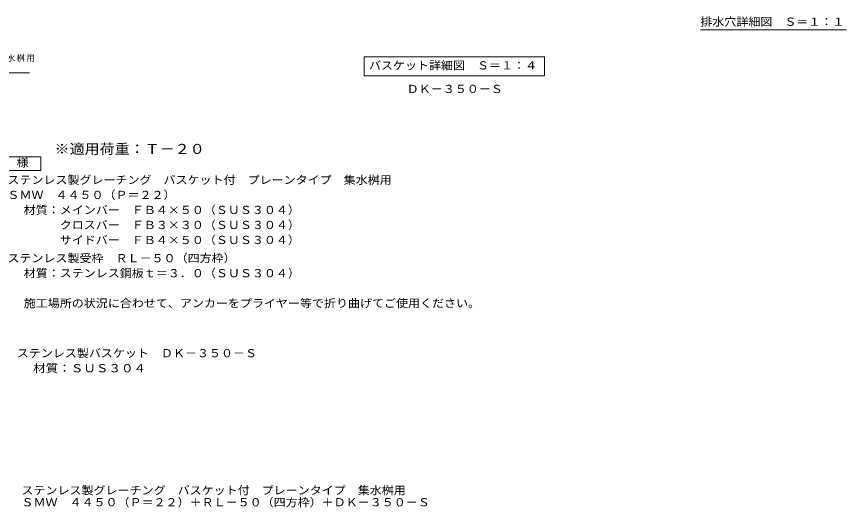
# Model space of a CAD drawing. Units: millimetres at full size, sheet at 1:4, with parts at other scales. Extents: x -764 to 1063, y -779 to 732.
# Drawn here: x -153 to 1063, y -779 to -60 of the extents above; entities that cross this region are included whole.
import ezdxf
from ezdxf.enums import TextEntityAlignment as Align

# ---------------------------------------------------------------- set-up
doc = ezdxf.new("R2010")
doc.units = ezdxf.units.MM
doc.header["$LTSCALE"] = 4
for name, color, linetype, lineweight in [('A-1_躯体', 3, 'Continuous', 9), ('A-5_文字', 7, 'Continuous', 9), ('D-4_その他', 7, 'Continuous', 9), ('D-5_文字', 7, 'Continuous', 9), ('F-7_F-7ﾚｲﾔ', 2, 'Continuous', 9)]:
    doc.layers.add(name, color=color, linetype=linetype, lineweight=lineweight)
doc.layers.add('F-5_F-5ﾚｲﾔ', color=2, linetype='Continuous')
doc.styles.add('ＭＳ ゴシック', font='')
doc.styles.get('ＭＳ ゴシック').set_extended_font_data('MS Gothic')

msp = doc.modelspace()

# ---------------------------------------------------------------- linework, layer by layer
at = {"layer": 'A-5_文字'}
for p, q in [((356.238, -118.988), (620.638, -118.988)), ((620.638, -118.988), (620.638, -146.988))]:
    msp.add_line(p, q, dxfattribs=at)
msp.add_lwpolyline([(356.238, -118.988), (356.238, -146.988), (620.638, -146.988)], dxfattribs=at)
at = {"layer": 'D-5_文字'}
msp.add_line((-399.284, -142.242), (-133.904, -142.242), dxfattribs=at)
msp.add_lwpolyline([(-207.155, -285.465), (-207.155, -265.465), (-117.155, -265.465), (-117.155, -285.465)], close=True, dxfattribs=at)
at = {"layer": 'F-7_F-7ﾚｲﾔ', "color": 7}
msp.add_line((849.156, -79.495), (1063.156, -79.495), dxfattribs=at)

# ---------------------------------------------------------------- texts
at = {"layer": 'A-1_躯体', "color": 2, "style": 'ＭＳ ゴシック', "width": 1.1}
msp.add_text('ＤＫ－３５０－Ｓ', height=11.73, dxfattribs=at).set_placement((418.906, -175.497), align=Align.BOTTOM_LEFT)
at = {"layer": 'A-5_文字', "color": 2, "style": 'ＭＳ ゴシック', "width": 1.1}
msp.add_text('バスケット詳細図\u3000Ｓ＝１：４', height=11.73, dxfattribs=at).set_placement((363.438, -140.988), align=Align.BOTTOM_LEFT)
at = {"layer": 'D-4_その他', "color": 2, "style": 'ＭＳ ゴシック'}
for s, width, p in [('ステンレス製バスケット\u3000ＤＫ－３５０－Ｓ', 1.1, (-152.542, -562.336)), ('材質：ＳＵＳ３０４', 1.15, (-128.657, -584.336))]:
    msp.add_text(s, height=11.73, dxfattribs=dict(at, width=width)).set_placement(p, align=Align.BOTTOM_LEFT)
at = {"layer": 'D-5_文字', "color": 3, "style": 'ＭＳ ゴシック', "width": 1.1}
msp.add_text('※適用荷重：Ｔ－２０', height=14.66, dxfattribs=at).set_placement((-97.155, -265.465), align=Align.BOTTOM_LEFT)
at = {"layer": 'D-5_文字', "color": 2, "style": 'ＭＳ ゴシック', "width": 1.1}
for s, p in [('仕\u3000様', (-188.155, -283.465)), ('ステンレス製グレーチング\u3000バスケット付\u3000プレーンタイプ\u3000集水桝用', (-166.319, -308.633)), ('ＳＭＷ\u3000４４５０（Ｐ＝２２）', (-166.319, -330.633)), ('材質：メインバー\u3000ＦＢ４×５０（ＳＵＳ３０４）', (-142.434, -352.633)), ('\u3000\u3000\u3000クロスバー\u3000ＦＢ３×３０（ＳＵＳ３０４）', (-142.434, -374.633)), ('\u3000\u3000\u3000サイドバー\u3000ＦＢ４×５０（ＳＵＳ３０４）', (-142.434, -396.633)), ('ステンレス製受枠\u3000ＲＬ－５０（四方枠）', (-166.319, -423.221)), ('材質：ステンレス鋼板ｔ＝３．０（ＳＵＳ３０４）', (-142.434, -445.221)), ('施工場所の状況に合わせて、アンカーをプライヤー等で折り曲げてご使用ください。', (-142.434, -489.221))]:
    msp.add_text(s, height=11.73, dxfattribs=at).set_placement(p, align=Align.BOTTOM_LEFT)
at = {"layer": 'D-5_文字', "insert": (-397.904, -126.178), "char_height": 8.798, "attachment_point": 7, "style": 'ＭＳ ゴシック'}
msp.add_mtext('\\T1.17;バスケット付\u3000プレーンタイプ\u3000集水桝用', dxfattribs=at)
at = {"layer": 'F-5_F-5ﾚｲﾔ', "style": 'ＭＳ ゴシック', "width": 1.1}
for s, p in [('ステンレス製グレーチング\u3000バスケット付\u3000プレーンタイプ\u3000集水桝用', (-145.731, -763.143)), ('ＳＭＷ\u3000４４５０（Ｐ＝２２）＋ＲＬ－５０（四方枠）＋ＤＫ－３５０－Ｓ', (-145.731, -780.62))]:
    msp.add_text(s, height=11.73, dxfattribs=at).set_placement(p, align=Align.BOTTOM_LEFT)
at = {"layer": 'F-7_F-7ﾚｲﾔ', "style": 'ＭＳ ゴシック', "width": 1.1}
msp.add_text('排水穴詳細図\u3000Ｓ＝１：１', height=11.73, dxfattribs=at).set_placement((849.156, -77.037), align=Align.BOTTOM_LEFT)

doc.saveas('drawing.dxf')
